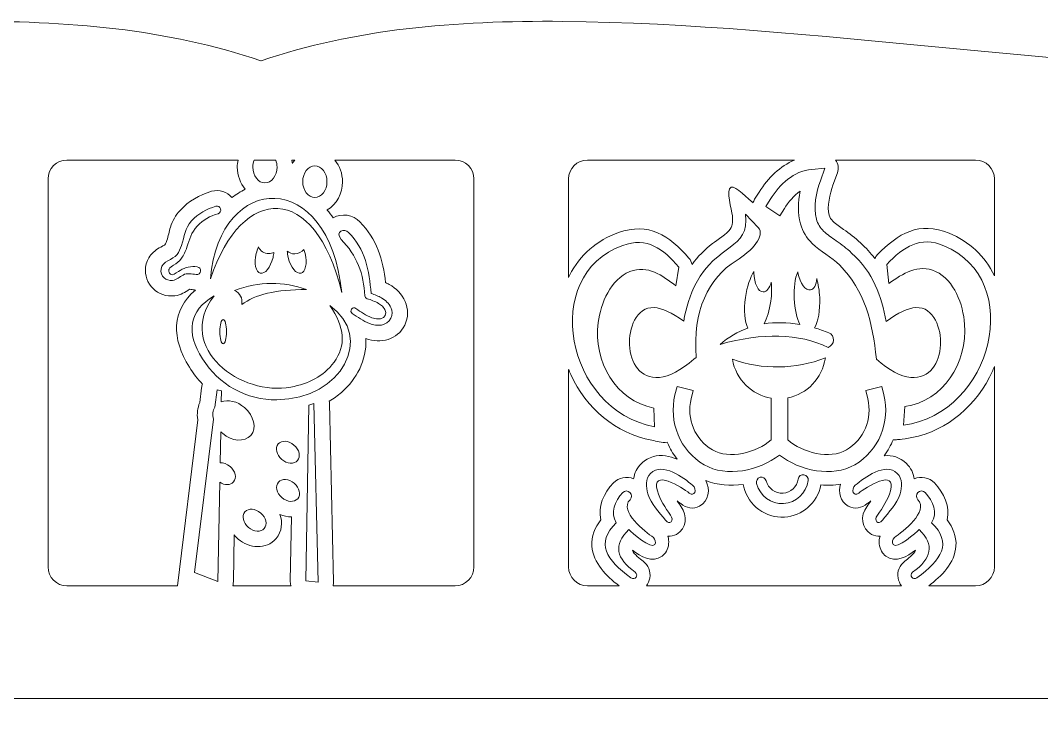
# Model space of a CAD drawing. Header units: millimetres. Extents: x -1461 to 1461, y -777 to 775.
# Drawn here: x -262 to -144.3, y 333.1 to 414.3 of the extents above; entities that cross this region are included whole.
import ezdxf

# ---------------------------------------------------------------- set-up
doc = ezdxf.new("R2010")
doc.units = ezdxf.units.MM
doc.header["$MEASUREMENT"] = 0
doc.layers.add('Camada 1', color=7, linetype='Continuous')

msp = doc.modelspace()

# ---------------------------------------------------------------- linework, layer by layer
at = {"layer": 'Camada 1', "color": 250, "lineweight": 20}
for points, knots in [([(-269.0545, 414.1402), (-297.9849, 413.8827), (-328.3596, 408.1562), (-360.986, 408.1562), (-360.986, 408.1562), (-364.6444, 408.1562), (-369.4617, 409.1422), (-369.4617, 412.94), (-369.4617, 412.94), (-369.4617, 412.94), (-391.2821, 413.1373), (-391.2821, 413.1373), (-391.2821, 413.1373), (-391.2821, 413.1373), (-391.307, 383.472), (-391.307, 383.472), (-391.307, 383.472), (-391.307, 383.472), (-388.2821, 383.472), (-388.2821, 383.472), (-388.2821, 383.472), (-388.2821, 383.472), (-388.2821, 361.8578), (-388.2821, 361.8578), (-388.2821, 361.8578), (-388.2821, 361.8578), (-391.307, 361.8578), (-391.307, 361.8578), (-391.307, 361.8578), (-391.307, 361.8578), (-391.2821, 333.0523), (-391.2821, 333.0523), (-391.2821, 333.0523), (-391.2821, 333.0523), (-334.2809, 333.0523), (-334.2809, 333.0523), (-334.2809, 333.0523), (-334.2809, 333.0523), (-334.2809, 336.0586), (-334.2809, 336.0586), (-334.2809, 336.0586), (-334.2809, 336.0586), (-134.2835, 336.0586), (-134.2835, 336.0586), (-134.2835, 336.0586), (-134.2835, 336.0586), (-134.2835, 333.0523), (-134.2835, 333.0523), (-134.2835, 333.0523), (-134.2835, 333.0523), (-77.2823, 333.0523), (-77.2823, 333.0523), (-77.2823, 333.0523), (-77.2823, 333.0523), (-77.2574, 361.8578), (-77.2574, 361.8578), (-77.2574, 361.8578), (-77.2574, 361.8578), (-80.2823, 361.8578), (-80.2823, 361.8578), (-80.2823, 361.8578), (-80.2823, 361.8578), (-80.2823, 383.472), (-80.2823, 383.472), (-80.2823, 383.472), (-80.2823, 383.472), (-77.2574, 383.472), (-77.2574, 383.472), (-77.2574, 383.472), (-77.2574, 383.472), (-77.2823, 413.1373), (-77.2823, 413.1373), (-77.2823, 413.1373), (-77.2823, 413.1373), (-99.1027, 412.94), (-99.1027, 412.94), (-99.1027, 412.94), (-99.1027, 409.1422), (-103.92, 408.1562), (-107.5784, 408.1562), (-107.5784, 408.1562), (-140.2048, 408.1562), (-170.5795, 413.8827), (-199.5099, 414.1402), (-199.5099, 414.1402), (-212.0021, 414.2519), (-223.4916, 413.2559), (-234.2581, 409.5946), (-234.2581, 409.5946), (-234.2581, 409.5946), (-234.2822, 409.6028), (-234.2822, 409.6028), (-234.2822, 409.6028), (-234.2822, 409.6028), (-234.3063, 409.5946), (-234.3063, 409.5946), (-234.3063, 409.5946), (-245.0728, 413.2559), (-256.5623, 414.2519), (-269.0545, 414.1402)], [0, 0, 0, 0, 0.03846154, 0.03846154, 0.03846154, 0.03846154, 0.07692308, 0.07692308, 0.07692308, 0.07692308, 0.11538462, 0.11538462, 0.11538462, 0.11538462, 0.15384615, 0.15384615, 0.15384615, 0.15384615, 0.19230769, 0.19230769, 0.19230769, 0.19230769, 0.23076923, 0.23076923, 0.23076923, 0.23076923, 0.26923077, 0.26923077, 0.26923077, 0.26923077, 0.30769231, 0.30769231, 0.30769231, 0.30769231, 0.34615385, 0.34615385, 0.34615385, 0.34615385, 0.38461538, 0.38461538, 0.38461538, 0.38461538, 0.42307692, 0.42307692, 0.42307692, 0.42307692, 0.46153846, 0.46153846, 0.46153846, 0.46153846, 0.5, 0.5, 0.5, 0.5, 0.53846154, 0.53846154, 0.53846154, 0.53846154, 0.57692308, 0.57692308, 0.57692308, 0.57692308, 0.61538462, 0.61538462, 0.61538462, 0.61538462, 0.65384615, 0.65384615, 0.65384615, 0.65384615, 0.69230769, 0.69230769, 0.69230769, 0.69230769, 0.73076923, 0.73076923, 0.73076923, 0.73076923, 0.76923077, 0.76923077, 0.76923077, 0.76923077, 0.80769231, 0.80769231, 0.80769231, 0.80769231, 0.84615385, 0.84615385, 0.84615385, 0.84615385, 0.88461538, 0.88461538, 0.88461538, 0.88461538, 0.92307692, 0.92307692, 0.92307692, 0.92307692, 1, 1, 1, 1]), ([(-241.5835, 368.209), (-241.5835, 368.209), (-243.9243, 349.0516), (-243.9243, 349.0516), (-243.9243, 349.0516), (-243.9243, 349.0516), (-256.6505, 349.0516), (-256.6505, 349.0516), (-256.6505, 349.0516), (-257.8498, 349.0516), (-258.831, 350.0328), (-258.831, 351.2321), (-258.831, 351.2321), (-258.831, 351.2321), (-258.831, 395.9687), (-258.831, 395.9687), (-258.831, 395.9687), (-258.831, 397.168), (-257.8498, 398.1492), (-256.6505, 398.1492), (-256.6505, 398.1492), (-256.6505, 398.1492), (-236.935, 398.1492), (-236.935, 398.1492), (-236.935, 398.1492), (-236.9901, 397.882), (-237.0189, 397.6085), (-237.0189, 397.3346), (-237.0189, 397.3346), (-237.0189, 396.4021), (-236.6877, 395.4723), (-236.1022, 394.7898), (-236.1022, 394.7898), (-236.6475, 394.5258), (-237.1615, 394.1979), (-237.6392, 393.8169), (-237.6392, 393.8169), (-238.1916, 394.4861), (-239.1105, 394.8014), (-239.994, 394.543), (-239.994, 394.543), (-241.3849, 394.1363), (-242.6303, 393.4227), (-243.6101, 392.3456), (-243.6101, 392.3456), (-244.1323, 391.7713), (-244.482, 391.1521), (-244.7171, 390.4145), (-244.7171, 390.4145), (-244.879, 389.9065), (-244.9671, 389.3768), (-245.1396, 388.8749), (-245.1396, 388.8749), (-245.1955, 388.712), (-245.2617, 388.5351), (-245.355, 388.3848), (-245.355, 388.3848), (-245.4433, 388.3269), (-245.5671, 388.2671), (-245.6494, 388.2232), (-245.6494, 388.2232), (-246.1647, 387.9476), (-246.6122, 387.6703), (-246.9866, 387.2059), (-246.9866, 387.2059), (-247.3119, 386.8021), (-247.5148, 386.3291), (-247.5841, 385.8151), (-247.5841, 385.8151), (-247.8478, 383.8618), (-246.1674, 382.2403), (-244.2321, 382.5007), (-244.2321, 382.5007), (-243.463, 382.6043), (-243.0928, 382.9035), (-242.5231, 383.2553), (-242.5231, 383.2553), (-242.3457, 383.2395), (-242.1134, 383.1903), (-241.9624, 383.1714), (-241.9624, 383.1714), (-241.9624, 383.1714), (-241.8378, 383.1595), (-241.8378, 383.1595), (-241.8378, 383.1595), (-244.5993, 380.7969), (-244.6269, 377.5775), (-242.5366, 374.2595), (-242.5366, 374.2595), (-242.0935, 373.5561), (-241.5837, 372.9082), (-241.0183, 372.3223), (-241.0183, 372.3223), (-241.0735, 372.1815), (-241.1112, 372.0308), (-241.131, 371.8707), (-241.131, 371.8707), (-241.131, 371.8707), (-241.3395, 370.1835), (-241.3395, 370.1835), (-241.3395, 370.1835), (-241.6088, 369.5644), (-241.6811, 368.8791), (-241.5835, 368.209)], [0, 0, 0, 0, 0.03703704, 0.03703704, 0.03703704, 0.03703704, 0.07407407, 0.07407407, 0.07407407, 0.07407407, 0.11111111, 0.11111111, 0.11111111, 0.11111111, 0.14814815, 0.14814815, 0.14814815, 0.14814815, 0.18518519, 0.18518519, 0.18518519, 0.18518519, 0.22222222, 0.22222222, 0.22222222, 0.22222222, 0.25925926, 0.25925926, 0.25925926, 0.25925926, 0.2962963, 0.2962963, 0.2962963, 0.2962963, 0.33333333, 0.33333333, 0.33333333, 0.33333333, 0.37037037, 0.37037037, 0.37037037, 0.37037037, 0.40740741, 0.40740741, 0.40740741, 0.40740741, 0.44444444, 0.44444444, 0.44444444, 0.44444444, 0.48148148, 0.48148148, 0.48148148, 0.48148148, 0.51851852, 0.51851852, 0.51851852, 0.51851852, 0.55555556, 0.55555556, 0.55555556, 0.55555556, 0.59259259, 0.59259259, 0.59259259, 0.59259259, 0.62962963, 0.62962963, 0.62962963, 0.62962963, 0.66666667, 0.66666667, 0.66666667, 0.66666667, 0.7037037, 0.7037037, 0.7037037, 0.7037037, 0.74074074, 0.74074074, 0.74074074, 0.74074074, 0.77777778, 0.77777778, 0.77777778, 0.77777778, 0.81481481, 0.81481481, 0.81481481, 0.81481481, 0.85185185, 0.85185185, 0.85185185, 0.85185185, 0.88888889, 0.88888889, 0.88888889, 0.88888889, 0.92592593, 0.92592593, 0.92592593, 0.92592593, 1, 1, 1, 1]), ([(-232.437, 397.3346), (-232.437, 396.328), (-233.0623, 395.5121), (-233.8334, 395.5121), (-233.8334, 395.5121), (-234.6046, 395.5121), (-235.2298, 396.328), (-235.2298, 397.3346), (-235.2298, 397.3346), (-235.2298, 397.6274), (-235.1768, 397.9041), (-235.0828, 398.1492), (-235.0828, 398.1492), (-235.0828, 398.1492), (-232.584, 398.1492), (-232.584, 398.1492), (-232.584, 398.1492), (-232.4899, 397.9041), (-232.437, 397.6274), (-232.437, 397.3346)], [0, 0, 0, 0, 0.16666667, 0.16666667, 0.16666667, 0.16666667, 0.33333333, 0.33333333, 0.33333333, 0.33333333, 0.5, 0.5, 0.5, 0.5, 0.66666667, 0.66666667, 0.66666667, 0.66666667, 1, 1, 1, 1]), ([(-230.3831, 398.1492), (-230.4872, 398.0235), (-230.5829, 397.8899), (-230.6697, 397.7498), (-230.6697, 397.7498), (-230.6837, 397.884), (-230.7046, 398.0173), (-230.7318, 398.1492), (-230.7318, 398.1492), (-230.7318, 398.1492), (-230.3831, 398.1492), (-230.3831, 398.1492)], [0, 0, 0, 0, 0.25, 0.25, 0.25, 0.25, 0.5, 0.5, 0.5, 0.5, 1, 1, 1, 1]), ([(-209.7335, 395.9687), (-209.7335, 395.9687), (-209.7335, 351.2321), (-209.7335, 351.2321), (-209.7335, 351.2321), (-209.7335, 350.0328), (-210.7147, 349.0516), (-211.914, 349.0516), (-211.914, 349.0516), (-211.914, 349.0516), (-225.9678, 349.0516), (-225.9678, 349.0516), (-225.9678, 349.0516), (-225.9337, 349.1992), (-225.9182, 349.354), (-225.9219, 349.5151), (-225.9219, 349.5151), (-225.9219, 349.5151), (-226.3953, 370.1301), (-226.3953, 370.1301), (-226.3953, 370.1301), (-226.3969, 370.1998), (-226.4021, 370.2682), (-226.4107, 370.3352), (-226.4107, 370.3352), (-225.9172, 370.6327), (-225.4471, 370.9732), (-225.0069, 371.3582), (-225.0069, 371.3582), (-223.2696, 372.8772), (-222.0903, 375.088), (-222.1916, 377.4347), (-222.1916, 377.4347), (-222.1916, 377.4347), (-222.1979, 377.5543), (-222.1979, 377.5543), (-222.1979, 377.5543), (-220.5139, 376.9928), (-218.5623, 377.3877), (-217.7134, 379.1149), (-217.7134, 379.1149), (-217.2872, 379.9821), (-217.2921, 380.977), (-217.6759, 381.8577), (-217.6759, 381.8577), (-218.044, 382.7024), (-218.7142, 383.356), (-219.5098, 383.8045), (-219.5098, 383.8045), (-219.6435, 383.8799), (-219.7797, 383.9506), (-219.9179, 384.0171), (-219.9179, 384.0171), (-220.21, 386.6138), (-220.9658, 389.1022), (-222.8786, 391.0159), (-222.8786, 391.0159), (-223.6662, 391.8776), (-225, 392.0513), (-225.9723, 391.4833), (-225.9723, 391.4833), (-226.186, 391.793), (-226.4137, 392.0926), (-226.6565, 392.3802), (-226.6565, 392.3802), (-226.6565, 392.3802), (-226.6702, 392.3965), (-226.6702, 392.3965), (-226.6702, 392.3965), (-225.5564, 393.0105), (-224.8901, 394.3276), (-224.8901, 395.6504), (-224.8901, 395.6504), (-224.8901, 396.5622), (-225.2068, 397.4712), (-225.7683, 398.1492), (-225.7683, 398.1492), (-225.7683, 398.1492), (-211.914, 398.1492), (-211.914, 398.1492), (-211.914, 398.1492), (-210.7147, 398.1492), (-209.7335, 397.168), (-209.7335, 395.9687)], [0, 0, 0, 0, 0.04545455, 0.04545455, 0.04545455, 0.04545455, 0.09090909, 0.09090909, 0.09090909, 0.09090909, 0.13636364, 0.13636364, 0.13636364, 0.13636364, 0.18181818, 0.18181818, 0.18181818, 0.18181818, 0.22727273, 0.22727273, 0.22727273, 0.22727273, 0.27272727, 0.27272727, 0.27272727, 0.27272727, 0.31818182, 0.31818182, 0.31818182, 0.31818182, 0.36363636, 0.36363636, 0.36363636, 0.36363636, 0.40909091, 0.40909091, 0.40909091, 0.40909091, 0.45454545, 0.45454545, 0.45454545, 0.45454545, 0.5, 0.5, 0.5, 0.5, 0.54545455, 0.54545455, 0.54545455, 0.54545455, 0.59090909, 0.59090909, 0.59090909, 0.59090909, 0.63636364, 0.63636364, 0.63636364, 0.63636364, 0.68181818, 0.68181818, 0.68181818, 0.68181818, 0.72727273, 0.72727273, 0.72727273, 0.72727273, 0.77272727, 0.77272727, 0.77272727, 0.77272727, 0.81818182, 0.81818182, 0.81818182, 0.81818182, 0.86363636, 0.86363636, 0.86363636, 0.86363636, 0.90909091, 0.90909091, 0.90909091, 0.90909091, 1, 1, 1, 1]), ([(-198.8311, 384.6238), (-198.8311, 384.6238), (-198.8311, 395.9687), (-198.8311, 395.9687), (-198.8311, 395.9687), (-198.8311, 397.168), (-197.8499, 398.1492), (-196.6506, 398.1492), (-196.6506, 398.1492), (-196.6506, 398.1492), (-172.7818, 398.1492), (-172.7818, 398.1492), (-172.7818, 398.1492), (-174.4337, 397.4333), (-175.8065, 396.1497), (-176.8637, 394.4598), (-176.8637, 394.4598), (-176.8637, 394.4598), (-177.3819, 393.6317), (-177.3819, 393.6317), (-177.3819, 393.6317), (-177.4646, 393.4995), (-177.5254, 393.3592), (-177.5656, 393.2153), (-177.5656, 393.2153), (-178.0095, 393.5267), (-179.5903, 395.268), (-180.0965, 395.0221), (-180.0965, 395.0221), (-180.7017, 394.7281), (-180.0258, 392.4085), (-179.9487, 391.7266), (-179.9487, 391.7266), (-179.8899, 391.2063), (-179.8789, 390.6374), (-180.1939, 390.1961), (-180.1939, 390.1961), (-180.5966, 389.632), (-181.6652, 388.9596), (-182.2266, 388.5246), (-182.2266, 388.5246), (-183.1622, 387.7994), (-183.9381, 387.0292), (-184.599, 386.12), (-184.599, 386.12), (-184.6499, 386.384), (-184.77, 386.6292), (-184.9565, 386.8462), (-184.9565, 386.8462), (-187.2003, 389.4559), (-189.6258, 391.0245), (-193.0895, 389.7796), (-193.0895, 389.7796), (-195.5452, 388.897), (-197.5222, 387.2303), (-198.7209, 384.8501), (-198.7209, 384.8501), (-198.7209, 384.8501), (-198.8311, 384.6238), (-198.8311, 384.6238)], [0, 0, 0, 0, 0.0625, 0.0625, 0.0625, 0.0625, 0.125, 0.125, 0.125, 0.125, 0.1875, 0.1875, 0.1875, 0.1875, 0.25, 0.25, 0.25, 0.25, 0.3125, 0.3125, 0.3125, 0.3125, 0.375, 0.375, 0.375, 0.375, 0.4375, 0.4375, 0.4375, 0.4375, 0.5, 0.5, 0.5, 0.5, 0.5625, 0.5625, 0.5625, 0.5625, 0.625, 0.625, 0.625, 0.625, 0.6875, 0.6875, 0.6875, 0.6875, 0.75, 0.75, 0.75, 0.75, 0.8125, 0.8125, 0.8125, 0.8125, 0.875, 0.875, 0.875, 0.875, 1, 1, 1, 1]), ([(-168.3502, 395.2412), (-168.3502, 395.2412), (-167.8473, 396.6911), (-167.8473, 396.6911), (-167.8473, 396.6911), (-167.6713, 397.1983), (-167.7463, 397.7189), (-168.0558, 398.1492), (-168.0558, 398.1492), (-168.0558, 398.1492), (-151.9141, 398.1492), (-151.9141, 398.1492), (-151.9141, 398.1492), (-150.7148, 398.1492), (-149.7336, 397.168), (-149.7336, 395.9687), (-149.7336, 395.9687), (-149.7336, 395.9687), (-149.7336, 384.8064), (-149.7336, 384.8064), (-149.7336, 384.8064), (-150.8319, 387.0896), (-152.6646, 388.753), (-154.9722, 389.7205), (-154.9722, 389.7205), (-158.3547, 391.1387), (-160.8786, 389.6959), (-163.2406, 387.2163), (-163.2406, 387.2163), (-163.3574, 387.0936), (-163.4514, 386.9599), (-163.5219, 386.8169), (-163.5219, 386.8169), (-163.9952, 387.4359), (-164.5427, 388.0256), (-165.1811, 388.5866), (-165.1811, 388.5866), (-165.7808, 389.1866), (-166.4437, 389.675), (-167.1361, 390.156), (-167.1361, 390.156), (-167.5401, 390.4368), (-168.0044, 390.738), (-168.3552, 391.0865), (-168.3552, 391.0865), (-168.5664, 391.2965), (-168.7014, 391.498), (-168.7851, 391.7886), (-168.7851, 391.7886), (-169.0777, 392.8041), (-168.6851, 394.2755), (-168.3502, 395.2412)], [0, 0, 0, 0, 0.07142857, 0.07142857, 0.07142857, 0.07142857, 0.14285714, 0.14285714, 0.14285714, 0.14285714, 0.21428571, 0.21428571, 0.21428571, 0.21428571, 0.28571429, 0.28571429, 0.28571429, 0.28571429, 0.35714286, 0.35714286, 0.35714286, 0.35714286, 0.42857143, 0.42857143, 0.42857143, 0.42857143, 0.5, 0.5, 0.5, 0.5, 0.57142857, 0.57142857, 0.57142857, 0.57142857, 0.64285714, 0.64285714, 0.64285714, 0.64285714, 0.71428571, 0.71428571, 0.71428571, 0.71428571, 0.78571429, 0.78571429, 0.78571429, 0.78571429, 0.85714286, 0.85714286, 0.85714286, 0.85714286, 1, 1, 1, 1]), ([(-240.1228, 384.4553), (-239.0159, 396.8998), (-226.4401, 397.2787), (-224.975, 382.8932), (-224.975, 382.8932), (-228.0756, 395.6504), (-236.4342, 395.4162), (-240.1228, 384.4553)], [0, 0, 0, 0, 0.33333333, 0.33333333, 0.33333333, 0.33333333, 1, 1, 1, 1]), ([(-226.6792, 395.6504), (-226.6792, 394.6438), (-227.3044, 393.8279), (-228.0756, 393.8279), (-228.0756, 393.8279), (-228.8468, 393.8279), (-229.472, 394.6438), (-229.472, 395.6504), (-229.472, 395.6504), (-229.472, 396.6569), (-228.8468, 397.4729), (-228.0756, 397.4729), (-228.0756, 397.4729), (-227.3044, 397.4729), (-226.6792, 396.6569), (-226.6792, 395.6504)], [0, 0, 0, 0, 0.2, 0.2, 0.2, 0.2, 0.4, 0.4, 0.4, 0.4, 0.6, 0.6, 0.6, 0.6, 1, 1, 1, 1]), ([(-176.0894, 392.7819), (-176.0894, 392.7819), (-175.5713, 393.6099), (-175.5713, 393.6099), (-175.5713, 393.6099), (-174.4636, 395.3803), (-172.9185, 396.8773), (-170.7887, 397.0777), (-170.7887, 397.0777), (-170.7887, 397.0777), (-169.2941, 397.2183), (-169.2941, 397.2183), (-169.2941, 397.2183), (-169.2941, 397.2183), (-169.7969, 395.7685), (-169.7969, 395.7685), (-169.7969, 395.7685), (-170.2565, 394.4433), (-170.6588, 392.7348), (-170.2576, 391.3427), (-170.2576, 391.3427), (-170.0981, 390.7891), (-169.8264, 390.3566), (-169.424, 389.9566), (-169.424, 389.9566), (-169.0014, 389.5366), (-168.4837, 389.191), (-167.9974, 388.8531), (-167.9974, 388.8531), (-167.3673, 388.4155), (-166.7624, 387.9767), (-166.2189, 387.4255), (-166.2189, 387.4255), (-163.6541, 385.19), (-162.7883, 382.4261), (-162.2134, 379.5414), (-162.2134, 379.5414), (-160.8556, 380.5501), (-159.713, 381.0816), (-158.7853, 381.1362), (-158.7853, 381.1362), (-156.6897, 381.2596), (-155.8431, 378.6084), (-155.9445, 376.8479), (-155.9445, 376.8479), (-156.0635, 374.7807), (-157.1502, 372.8791), (-159.394, 373.0841), (-159.394, 373.0841), (-160.5706, 373.1918), (-161.8898, 373.8969), (-163.3512, 375.1994), (-163.3512, 375.1994), (-163.7908, 379.434), (-164.6611, 383.0775), (-167.569, 386.027), (-167.569, 386.027), (-168.5254, 386.9973), (-169.7861, 387.5762), (-170.76, 388.5441), (-170.76, 388.5441), (-171.3999, 389.1801), (-171.8451, 389.9065), (-172.0984, 390.7855), (-172.0984, 390.7855), (-172.4483, 392.0004), (-172.386, 393.309), (-172.1271, 394.5651), (-172.1271, 394.5651), (-172.8758, 394.0696), (-173.4779, 393.3117), (-173.9559, 392.5478), (-173.9559, 392.5478), (-173.9559, 392.5478), (-174.4738, 391.7198), (-174.4738, 391.7198), (-174.4738, 391.7198), (-174.4738, 391.7198), (-176.0894, 392.7819), (-176.0894, 392.7819)], [0, 0, 0, 0, 0.04761905, 0.04761905, 0.04761905, 0.04761905, 0.0952381, 0.0952381, 0.0952381, 0.0952381, 0.14285714, 0.14285714, 0.14285714, 0.14285714, 0.19047619, 0.19047619, 0.19047619, 0.19047619, 0.23809524, 0.23809524, 0.23809524, 0.23809524, 0.28571429, 0.28571429, 0.28571429, 0.28571429, 0.33333333, 0.33333333, 0.33333333, 0.33333333, 0.38095238, 0.38095238, 0.38095238, 0.38095238, 0.42857143, 0.42857143, 0.42857143, 0.42857143, 0.47619048, 0.47619048, 0.47619048, 0.47619048, 0.52380952, 0.52380952, 0.52380952, 0.52380952, 0.57142857, 0.57142857, 0.57142857, 0.57142857, 0.61904762, 0.61904762, 0.61904762, 0.61904762, 0.66666667, 0.66666667, 0.66666667, 0.66666667, 0.71428571, 0.71428571, 0.71428571, 0.71428571, 0.76190476, 0.76190476, 0.76190476, 0.76190476, 0.80952381, 0.80952381, 0.80952381, 0.80952381, 0.85714286, 0.85714286, 0.85714286, 0.85714286, 0.9047619, 0.9047619, 0.9047619, 0.9047619, 1, 1, 1, 1]), ([(-241.6247, 390.5399), (-242.3562, 389.7357), (-242.4904, 389.0637), (-242.8264, 388.0859), (-242.8264, 388.0859), (-242.9834, 387.6287), (-243.17, 387.2132), (-243.456, 386.8201), (-243.456, 386.8201), (-243.7028, 386.4806), (-244.0105, 386.2546), (-244.3533, 386.0232), (-244.3533, 386.0232), (-244.5091, 385.9181), (-244.7832, 385.7471), (-244.8801, 385.5839), (-244.8801, 385.5839), (-244.9041, 385.5435), (-244.9184, 385.5026), (-244.9246, 385.456), (-244.9246, 385.456), (-244.9488, 385.2765), (-244.8676, 385.0988), (-244.716, 384.9996), (-244.716, 384.9996), (-244.6482, 384.9553), (-244.5674, 384.9124), (-244.4836, 384.9237), (-244.4836, 384.9237), (-244.2949, 384.9491), (-243.8054, 385.3175), (-243.6206, 385.4267), (-243.6206, 385.4267), (-242.9892, 385.799), (-242.3606, 385.9256), (-241.6304, 385.8346), (-241.6304, 385.8346), (-241.3859, 385.8041), (-241.2115, 385.5799), (-241.2419, 385.3354), (-241.2419, 385.3354), (-241.2724, 385.0908), (-241.4968, 384.9165), (-241.7412, 384.9469), (-241.7412, 384.9469), (-242.2757, 385.0135), (-242.8112, 385.1649), (-243.2725, 384.8929), (-243.2725, 384.8929), (-243.6548, 384.6673), (-244.0169, 384.3349), (-244.4707, 384.2738), (-244.4707, 384.2738), (-245.2177, 384.1733), (-245.9212, 384.7607), (-245.8112, 385.5758), (-245.8112, 385.5758), (-245.6815, 386.5358), (-244.4358, 386.6017), (-243.9544, 387.2635), (-243.9544, 387.2635), (-243.7225, 387.5824), (-243.575, 387.9229), (-243.4476, 388.2936), (-243.4476, 388.2936), (-243.0646, 389.4086), (-243.1239, 390.221), (-242.2865, 391.1418), (-242.2865, 391.1418), (-241.5294, 391.9741), (-240.566, 392.5116), (-239.4918, 392.8258), (-239.4918, 392.8258), (-239.2553, 392.895), (-239.0061, 392.7586), (-238.9369, 392.5221), (-238.9369, 392.5221), (-238.8678, 392.2856), (-239.0042, 392.0364), (-239.2406, 391.9672), (-239.2406, 391.9672), (-240.1555, 391.6997), (-240.9792, 391.2496), (-241.6247, 390.5399)], [0, 0, 0, 0, 0.04545455, 0.04545455, 0.04545455, 0.04545455, 0.09090909, 0.09090909, 0.09090909, 0.09090909, 0.13636364, 0.13636364, 0.13636364, 0.13636364, 0.18181818, 0.18181818, 0.18181818, 0.18181818, 0.22727273, 0.22727273, 0.22727273, 0.22727273, 0.27272727, 0.27272727, 0.27272727, 0.27272727, 0.31818182, 0.31818182, 0.31818182, 0.31818182, 0.36363636, 0.36363636, 0.36363636, 0.36363636, 0.40909091, 0.40909091, 0.40909091, 0.40909091, 0.45454545, 0.45454545, 0.45454545, 0.45454545, 0.5, 0.5, 0.5, 0.5, 0.54545455, 0.54545455, 0.54545455, 0.54545455, 0.59090909, 0.59090909, 0.59090909, 0.59090909, 0.63636364, 0.63636364, 0.63636364, 0.63636364, 0.68181818, 0.68181818, 0.68181818, 0.68181818, 0.72727273, 0.72727273, 0.72727273, 0.72727273, 0.77272727, 0.77272727, 0.77272727, 0.77272727, 0.81818182, 0.81818182, 0.81818182, 0.81818182, 0.86363636, 0.86363636, 0.86363636, 0.86363636, 0.90909091, 0.90909091, 0.90909091, 0.90909091, 1, 1, 1, 1]), ([(-191.8087, 376.8479), (-191.91, 378.6084), (-191.0635, 381.2596), (-188.9679, 381.1362), (-188.9679, 381.1362), (-188.0439, 381.0817), (-186.9067, 380.5542), (-185.556, 379.5533), (-185.556, 379.5533), (-185.3001, 381.1236), (-184.8248, 382.626), (-184.129, 383.949), (-184.129, 383.949), (-181.6948, 388.5779), (-177.9508, 387.7313), (-178.4235, 391.908), (-178.4235, 391.908), (-178.4235, 391.908), (-176.9704, 390.3702), (-176.9704, 390.3702), (-176.9704, 390.3702), (-176.0937, 389.4424), (-177.6979, 387.664), (-179.5157, 386.5368), (-179.5157, 386.5368), (-182.7072, 384.5576), (-184.5415, 380.7649), (-184.1139, 375.3909), (-184.1139, 375.3909), (-184.1139, 375.3909), (-184.4023, 375.1991), (-184.4023, 375.1991), (-184.4023, 375.1991), (-185.8636, 373.8968), (-187.1827, 373.1918), (-188.3594, 373.0841), (-188.3594, 373.0841), (-190.603, 372.8791), (-191.6897, 374.7807), (-191.8087, 376.8479)], [0, 0, 0, 0, 0.09090909, 0.09090909, 0.09090909, 0.09090909, 0.18181818, 0.18181818, 0.18181818, 0.18181818, 0.27272727, 0.27272727, 0.27272727, 0.27272727, 0.36363636, 0.36363636, 0.36363636, 0.36363636, 0.45454545, 0.45454545, 0.45454545, 0.45454545, 0.54545455, 0.54545455, 0.54545455, 0.54545455, 0.63636364, 0.63636364, 0.63636364, 0.63636364, 0.72727273, 0.72727273, 0.72727273, 0.72727273, 0.81818182, 0.81818182, 0.81818182, 0.81818182, 1, 1, 1, 1]), ([(-224.1806, 389.7874), (-222.3059, 387.9388), (-221.773, 385.3424), (-221.6036, 382.7685), (-221.6036, 382.7685), (-221.1864, 382.6285), (-220.7683, 382.4602), (-220.3883, 382.246), (-220.3883, 382.246), (-219.9373, 381.9917), (-219.5261, 381.6252), (-219.316, 381.143), (-219.316, 381.143), (-219.1426, 380.7452), (-219.1252, 380.2982), (-219.319, 379.9041), (-219.319, 379.9041), (-219.7786, 378.9687), (-220.935, 378.9733), (-221.7796, 379.3051), (-221.7796, 379.3051), (-222.4763, 379.5791), (-223.1619, 380.0243), (-223.7661, 380.462), (-223.7661, 380.462), (-223.9257, 380.5776), (-223.9616, 380.802), (-223.8459, 380.9617), (-223.8459, 380.9617), (-223.7303, 381.1213), (-223.5059, 381.1571), (-223.3462, 381.0415), (-223.3462, 381.0415), (-222.7938, 380.6414), (-222.1551, 380.2217), (-221.5178, 379.9712), (-221.5178, 379.9712), (-219.8892, 379.3311), (-219.246, 380.7804), (-220.7397, 381.6226), (-220.7397, 381.6226), (-221.1466, 381.852), (-221.6084, 382.0228), (-222.0533, 382.1618), (-222.0533, 382.1618), (-222.1992, 382.2073), (-222.2964, 382.3327), (-222.304, 382.4854), (-222.304, 382.4854), (-222.429, 384.9669), (-223.2463, 387.2153), (-225.05, 388.9939), (-225.05, 388.9939), (-225.8121, 389.9403), (-224.6103, 390.3075), (-224.1806, 389.7874)], [0, 0, 0, 0, 0.06666667, 0.06666667, 0.06666667, 0.06666667, 0.13333333, 0.13333333, 0.13333333, 0.13333333, 0.2, 0.2, 0.2, 0.2, 0.26666667, 0.26666667, 0.26666667, 0.26666667, 0.33333333, 0.33333333, 0.33333333, 0.33333333, 0.4, 0.4, 0.4, 0.4, 0.46666667, 0.46666667, 0.46666667, 0.46666667, 0.53333333, 0.53333333, 0.53333333, 0.53333333, 0.6, 0.6, 0.6, 0.6, 0.66666667, 0.66666667, 0.66666667, 0.66666667, 0.73333333, 0.73333333, 0.73333333, 0.73333333, 0.8, 0.8, 0.8, 0.8, 0.86666667, 0.86666667, 0.86666667, 0.86666667, 1, 1, 1, 1]), ([(-188.9365, 367.3894), (-199.1843, 369.3285), (-202.1527, 384.8543), (-192.5815, 388.2943), (-192.5815, 388.2943), (-189.7679, 389.3054), (-187.9536, 387.9517), (-186.1084, 385.8055), (-186.1084, 385.8055), (-186.1084, 385.8055), (-186.4541, 383.6335), (-186.4541, 383.6335), (-186.4541, 383.6335), (-188.0134, 384.8315), (-189.7052, 386.0933), (-191.7696, 385.2851), (-191.7696, 385.2851), (-193.9754, 384.4217), (-195.1204, 381.6344), (-195.4062, 379.4045), (-195.4062, 379.4045), (-195.977, 374.9537), (-193.4034, 370.3885), (-188.9896, 369.5534), (-188.9896, 369.5534), (-188.9896, 369.5534), (-188.9365, 367.3894), (-188.9365, 367.3894)], [0, 0, 0, 0, 0.125, 0.125, 0.125, 0.125, 0.25, 0.25, 0.25, 0.25, 0.375, 0.375, 0.375, 0.375, 0.5, 0.5, 0.5, 0.5, 0.625, 0.625, 0.625, 0.625, 0.75, 0.75, 0.75, 0.75, 1, 1, 1, 1]), ([(-160.2343, 367.5766), (-160.2343, 367.5766), (-160.0737, 369.7351), (-160.0737, 369.7351), (-160.0737, 369.7351), (-155.6241, 370.3381), (-152.8264, 374.7628), (-153.1749, 379.2376), (-153.1749, 379.2376), (-153.3494, 381.4796), (-154.3542, 384.3231), (-156.5141, 385.301), (-156.5141, 385.301), (-158.5356, 386.216), (-160.2879, 385.0442), (-161.905, 383.9294), (-161.905, 383.9294), (-161.905, 383.9294), (-162.142, 386.1166), (-162.142, 386.1166), (-162.142, 386.1166), (-160.1924, 388.1636), (-158.313, 389.4207), (-155.5536, 388.2638), (-155.5536, 388.2638), (-146.1659, 384.3276), (-149.9033, 368.9772), (-160.2343, 367.5766)], [0, 0, 0, 0, 0.125, 0.125, 0.125, 0.125, 0.25, 0.25, 0.25, 0.25, 0.375, 0.375, 0.375, 0.375, 0.5, 0.5, 0.5, 0.5, 0.625, 0.625, 0.625, 0.625, 0.75, 0.75, 0.75, 0.75, 1, 1, 1, 1]), ([(-234.5723, 388.1266), (-234.3673, 387.6767), (-233.9137, 387.3639), (-233.3871, 387.3639), (-233.3871, 387.3639), (-233.1731, 387.3639), (-232.9713, 387.4155), (-232.7933, 387.5068), (-232.7933, 387.5068), (-232.8129, 387.3139), (-232.8474, 387.113), (-232.8979, 386.9084), (-232.8979, 386.9084), (-233.1769, 385.7791), (-233.8352, 384.9701), (-234.3682, 385.1018), (-234.3682, 385.1018), (-234.9011, 385.2334), (-235.1072, 386.2558), (-234.8283, 387.3852), (-234.8283, 387.3852), (-234.7621, 387.6532), (-234.6745, 387.903), (-234.5723, 388.1266)], [0, 0, 0, 0, 0.14285714, 0.14285714, 0.14285714, 0.14285714, 0.28571429, 0.28571429, 0.28571429, 0.28571429, 0.42857143, 0.42857143, 0.42857143, 0.42857143, 0.57142857, 0.57142857, 0.57142857, 0.57142857, 0.71428571, 0.71428571, 0.71428571, 0.71428571, 1, 1, 1, 1]), ([(-229.2101, 387.3852), (-228.9312, 386.2558), (-229.1372, 385.2334), (-229.6703, 385.1018), (-229.6703, 385.1018), (-230.2032, 384.9701), (-230.8615, 385.7791), (-231.1404, 386.9084), (-231.1404, 386.9084), (-231.2043, 387.1671), (-231.2427, 387.4202), (-231.2576, 387.6583), (-231.2576, 387.6583), (-231.0277, 387.4541), (-230.7251, 387.3299), (-230.3934, 387.3299), (-230.3934, 387.3299), (-229.9677, 387.3299), (-229.5898, 387.5343), (-229.3523, 387.8501), (-229.3523, 387.8501), (-229.2981, 387.703), (-229.2503, 387.5474), (-229.2101, 387.3852)], [0, 0, 0, 0, 0.14285714, 0.14285714, 0.14285714, 0.14285714, 0.28571429, 0.28571429, 0.28571429, 0.28571429, 0.42857143, 0.42857143, 0.42857143, 0.42857143, 0.57142857, 0.57142857, 0.57142857, 0.57142857, 0.71428571, 0.71428571, 0.71428571, 0.71428571, 1, 1, 1, 1]), ([(-178.1751, 378.7698), (-178.5293, 379.5038), (-178.6495, 380.836), (-178.4371, 382.3137), (-178.4371, 382.3137), (-178.2598, 383.5479), (-177.8889, 384.6163), (-177.4537, 385.2835), (-177.4537, 385.2835), (-177.4537, 385.2835), (-177.4552, 385.1621), (-177.4552, 385.1621), (-177.4552, 385.1621), (-177.4552, 383.933), (-176.9777, 382.9366), (-176.3888, 382.9366), (-176.3888, 382.9366), (-175.9874, 382.9366), (-175.638, 383.3993), (-175.4559, 384.0828), (-175.4559, 384.0828), (-175.3906, 383.4379), (-175.4078, 382.6774), (-175.5232, 381.8738), (-175.5232, 381.8738), (-175.6718, 380.8395), (-175.9563, 379.9215), (-176.3008, 379.2587), (-176.3008, 379.2587), (-175.0104, 379.4675), (-173.6346, 379.4432), (-172.1737, 379.1859), (-172.1737, 379.1859), (-172.5194, 379.8951), (-172.7667, 380.9565), (-172.8224, 382.1513), (-172.8224, 382.1513), (-172.8805, 383.3974), (-172.7175, 384.519), (-172.4158, 385.2598), (-172.4158, 385.2598), (-172.4158, 385.2598), (-172.3945, 385.1402), (-172.3945, 385.1402), (-172.3945, 385.1402), (-172.1633, 383.9343), (-171.5075, 383.051), (-170.9295, 383.1674), (-170.9295, 383.1674), (-170.5358, 383.2467), (-170.2798, 383.7696), (-170.2297, 384.4762), (-170.2297, 384.4762), (-170.0443, 383.8564), (-169.9182, 383.1067), (-169.8804, 382.2954), (-169.8804, 382.2954), (-169.8108, 380.8031), (-170.0584, 379.4889), (-170.4816, 378.7943), (-170.4816, 378.7943), (-169.9391, 378.64), (-169.3859, 378.4564), (-168.8217, 378.2434), (-168.8217, 378.2434), (-168.4843, 378.0943), (-168.2722, 377.7466), (-168.2891, 377.3703), (-168.2891, 377.3703), (-168.306, 376.9941), (-168.5486, 376.668), (-168.8979, 376.5516), (-168.8979, 376.5516), (-172.3096, 378.167), (-176.4653, 378.2797), (-181.3649, 376.8899), (-181.3649, 376.8899), (-180.3778, 377.725), (-179.3146, 378.3516), (-178.1751, 378.7698)], [0, 0, 0, 0, 0.04761905, 0.04761905, 0.04761905, 0.04761905, 0.0952381, 0.0952381, 0.0952381, 0.0952381, 0.14285714, 0.14285714, 0.14285714, 0.14285714, 0.19047619, 0.19047619, 0.19047619, 0.19047619, 0.23809524, 0.23809524, 0.23809524, 0.23809524, 0.28571429, 0.28571429, 0.28571429, 0.28571429, 0.33333333, 0.33333333, 0.33333333, 0.33333333, 0.38095238, 0.38095238, 0.38095238, 0.38095238, 0.42857143, 0.42857143, 0.42857143, 0.42857143, 0.47619048, 0.47619048, 0.47619048, 0.47619048, 0.52380952, 0.52380952, 0.52380952, 0.52380952, 0.57142857, 0.57142857, 0.57142857, 0.57142857, 0.61904762, 0.61904762, 0.61904762, 0.61904762, 0.66666667, 0.66666667, 0.66666667, 0.66666667, 0.71428571, 0.71428571, 0.71428571, 0.71428571, 0.76190476, 0.76190476, 0.76190476, 0.76190476, 0.80952381, 0.80952381, 0.80952381, 0.80952381, 0.85714286, 0.85714286, 0.85714286, 0.85714286, 0.9047619, 0.9047619, 0.9047619, 0.9047619, 1, 1, 1, 1]), ([(-229.0467, 383.2129), (-232.521, 383.2287), (-235.0063, 382.6527), (-236.5022, 381.4852), (-236.5022, 381.4852), (-236.4004, 382.2527), (-236.6845, 382.7971), (-237.3543, 383.1183), (-237.3543, 383.1183), (-234.4523, 384.1588), (-231.6829, 384.1903), (-229.0467, 383.2129)], [0, 0, 0, 0, 0.25, 0.25, 0.25, 0.25, 0.5, 0.5, 0.5, 0.5, 1, 1, 1, 1]), ([(-226.3484, 381.3671), (-221.2547, 377.7716), (-224.8522, 370.5859), (-232.4488, 370.5014), (-232.4488, 370.5014), (-235.9346, 370.4627), (-239.1867, 372.2498), (-241.0229, 375.2132), (-241.0229, 375.2132), (-243.0086, 378.3164), (-242.5668, 380.7463), (-239.6975, 382.5032), (-239.6975, 382.5032), (-244.2487, 376.3884), (-236.4956, 370.8571), (-230.8321, 371.9738), (-230.8321, 371.9738), (-228.8383, 372.3667), (-227.0923, 373.1618), (-225.8654, 374.8275), (-225.8654, 374.8275), (-224.4616, 376.7336), (-224.6226, 378.9135), (-226.3484, 381.3671)], [0, 0, 0, 0, 0.14285714, 0.14285714, 0.14285714, 0.14285714, 0.28571429, 0.28571429, 0.28571429, 0.28571429, 0.42857143, 0.42857143, 0.42857143, 0.42857143, 0.57142857, 0.57142857, 0.57142857, 0.57142857, 0.71428571, 0.71428571, 0.71428571, 0.71428571, 1, 1, 1, 1]), ([(-238.6443, 379.7576), (-238.4287, 379.7576), (-238.2538, 379.1324), (-238.2538, 378.3612), (-238.2538, 378.3612), (-238.2538, 377.59), (-238.4287, 376.9649), (-238.6443, 376.9649), (-238.6443, 376.9649), (-238.86, 376.9649), (-239.0348, 377.59), (-239.0348, 378.3612), (-239.0348, 378.3612), (-239.0348, 379.1324), (-238.86, 379.7576), (-238.6443, 379.7576)], [0, 0, 0, 0, 0.2, 0.2, 0.2, 0.2, 0.4, 0.4, 0.4, 0.4, 0.6, 0.6, 0.6, 0.6, 1, 1, 1, 1]), ([(-179.943, 375.1722), (-176.4622, 373.9454), (-172.6732, 374.0006), (-169.228, 375.3283), (-169.228, 375.3283), (-169.5849, 372.9754), (-171.3473, 371.1546), (-173.5616, 370.7149), (-173.5616, 370.7149), (-173.5616, 370.7149), (-173.5616, 365.8701), (-173.5616, 365.8701), (-173.5616, 365.8701), (-171.8713, 364.4048), (-168.7343, 363.5884), (-166.7973, 364.7189), (-166.7973, 364.7189), (-164.7816, 365.8952), (-163.7774, 368.306), (-164.3428, 370.6119), (-164.3428, 370.6119), (-164.3428, 370.6119), (-164.5767, 371.5658), (-164.5767, 371.5658), (-164.5767, 371.5658), (-164.5767, 371.5658), (-162.7152, 372.0453), (-162.7152, 372.0453), (-162.7152, 372.0453), (-162.7152, 372.0453), (-162.4813, 371.0913), (-162.4813, 371.0913), (-162.4813, 371.0913), (-161.7064, 367.9303), (-163.0845, 364.6216), (-165.8478, 363.0092), (-165.8478, 363.0092), (-168.3991, 361.5202), (-172.1836, 362.2977), (-174.5213, 364.1363), (-174.5213, 364.1363), (-176.8589, 362.2977), (-180.6434, 361.5202), (-183.1947, 363.0092), (-183.1947, 363.0092), (-185.958, 364.6216), (-187.3361, 367.9303), (-186.5612, 371.0913), (-186.5612, 371.0913), (-186.5612, 371.0913), (-186.3273, 372.0453), (-186.3273, 372.0453), (-186.3273, 372.0453), (-186.3273, 372.0453), (-184.4658, 371.5658), (-184.4658, 371.5658), (-184.4658, 371.5658), (-184.4658, 371.5658), (-184.6997, 370.6119), (-184.6997, 370.6119), (-184.6997, 370.6119), (-185.2651, 368.306), (-184.2609, 365.8952), (-182.2453, 364.7189), (-182.2453, 364.7189), (-180.3082, 363.5884), (-177.1712, 364.4048), (-175.4809, 365.8701), (-175.4809, 365.8701), (-175.4809, 365.8701), (-175.4809, 370.6866), (-175.4809, 370.6866), (-175.4809, 370.6866), (-177.7075, 371.0607), (-179.5209, 372.8297), (-179.943, 375.1722)], [0, 0, 0, 0, 0.05, 0.05, 0.05, 0.05, 0.1, 0.1, 0.1, 0.1, 0.15, 0.15, 0.15, 0.15, 0.2, 0.2, 0.2, 0.2, 0.25, 0.25, 0.25, 0.25, 0.3, 0.3, 0.3, 0.3, 0.35, 0.35, 0.35, 0.35, 0.4, 0.4, 0.4, 0.4, 0.45, 0.45, 0.45, 0.45, 0.5, 0.5, 0.5, 0.5, 0.55, 0.55, 0.55, 0.55, 0.6, 0.6, 0.6, 0.6, 0.65, 0.65, 0.65, 0.65, 0.7, 0.7, 0.7, 0.7, 0.75, 0.75, 0.75, 0.75, 0.8, 0.8, 0.8, 0.8, 0.85, 0.85, 0.85, 0.85, 0.9, 0.9, 0.9, 0.9, 1, 1, 1, 1]), ([(-157.3014, 349.0516), (-155.834, 350.1784), (-154.3046, 351.683), (-154.1738, 353.6227), (-154.1738, 353.6227), (-154.0964, 354.772), (-154.5275, 355.7892), (-155.1885, 356.6553), (-155.1885, 356.6553), (-154.8392, 358.1762), (-155.5364, 359.756), (-156.6427, 360.9139), (-156.6427, 360.9139), (-157.2667, 361.5671), (-158.1982, 361.7284), (-158.9739, 361.3928), (-158.9739, 361.3928), (-159.0839, 362.0485), (-159.3671, 362.6627), (-159.886, 363.1643), (-159.886, 363.1643), (-160.6402, 363.8935), (-161.5297, 364.1267), (-162.4323, 364.0541), (-162.4323, 364.0541), (-162.0179, 364.6274), (-161.6735, 365.2488), (-161.4058, 365.9029), (-161.4058, 365.9029), (-160.9076, 365.9023), (-161.062, 365.8766), (-160.033, 366.0163), (-160.033, 366.0163), (-155.7999, 366.5901), (-152.303, 369.2807), (-150.3056, 373.1055), (-150.3056, 373.1055), (-150.0972, 373.5046), (-149.9062, 373.9158), (-149.7336, 374.3364), (-149.7336, 374.3364), (-149.7336, 374.3364), (-149.7336, 351.2321), (-149.7336, 351.2321), (-149.7336, 351.2321), (-149.7336, 350.0328), (-150.7148, 349.0516), (-151.9141, 349.0516), (-151.9141, 349.0516), (-151.9141, 349.0516), (-157.3014, 349.0516), (-157.3014, 349.0516)], [0, 0, 0, 0, 0.07142857, 0.07142857, 0.07142857, 0.07142857, 0.14285714, 0.14285714, 0.14285714, 0.14285714, 0.21428571, 0.21428571, 0.21428571, 0.21428571, 0.28571429, 0.28571429, 0.28571429, 0.28571429, 0.35714286, 0.35714286, 0.35714286, 0.35714286, 0.42857143, 0.42857143, 0.42857143, 0.42857143, 0.5, 0.5, 0.5, 0.5, 0.57142857, 0.57142857, 0.57142857, 0.57142857, 0.64285714, 0.64285714, 0.64285714, 0.64285714, 0.71428571, 0.71428571, 0.71428571, 0.71428571, 0.78571429, 0.78571429, 0.78571429, 0.78571429, 0.85714286, 0.85714286, 0.85714286, 0.85714286, 1, 1, 1, 1]), ([(-198.8311, 351.2321), (-198.8311, 351.2321), (-198.8311, 374.017), (-198.8311, 374.017), (-198.8311, 374.017), (-198.7503, 373.8192), (-198.6658, 373.6236), (-198.577, 373.4304), (-198.577, 373.4304), (-196.7726, 369.506), (-193.4143, 366.6363), (-189.2152, 365.8417), (-189.2152, 365.8417), (-188.6746, 365.7392), (-188.1258, 365.5302), (-187.4501, 365.6081), (-187.4501, 365.6081), (-187.0749, 364.7099), (-186.9143, 364.4836), (-186.3017, 363.6522), (-186.3017, 363.6522), (-187.1982, 364.0301), (-188.1448, 364.2005), (-189.0555, 363.9493), (-189.0555, 363.9493), (-189.5709, 363.8072), (-190.0331, 363.5396), (-190.4213, 363.1643), (-190.4213, 363.1643), (-190.9402, 362.6627), (-191.2235, 362.0485), (-191.3334, 361.3928), (-191.3334, 361.3928), (-192.1091, 361.7284), (-193.0406, 361.5671), (-193.6647, 360.9139), (-193.6647, 360.9139), (-194.7709, 359.756), (-195.4681, 358.1762), (-195.1187, 356.6553), (-195.1187, 356.6553), (-195.7798, 355.7892), (-196.211, 354.772), (-196.1335, 353.6227), (-196.1335, 353.6227), (-196.0028, 351.683), (-194.4733, 350.1784), (-193.0059, 349.0516), (-193.0059, 349.0516), (-193.0059, 349.0516), (-196.6506, 349.0516), (-196.6506, 349.0516), (-196.6506, 349.0516), (-197.8499, 349.0516), (-198.8311, 350.0328), (-198.8311, 351.2321)], [0, 0, 0, 0, 0.06666667, 0.06666667, 0.06666667, 0.06666667, 0.13333333, 0.13333333, 0.13333333, 0.13333333, 0.2, 0.2, 0.2, 0.2, 0.26666667, 0.26666667, 0.26666667, 0.26666667, 0.33333333, 0.33333333, 0.33333333, 0.33333333, 0.4, 0.4, 0.4, 0.4, 0.46666667, 0.46666667, 0.46666667, 0.46666667, 0.53333333, 0.53333333, 0.53333333, 0.53333333, 0.6, 0.6, 0.6, 0.6, 0.66666667, 0.66666667, 0.66666667, 0.66666667, 0.73333333, 0.73333333, 0.73333333, 0.73333333, 0.8, 0.8, 0.8, 0.8, 0.86666667, 0.86666667, 0.86666667, 0.86666667, 1, 1, 1, 1]), ([(-239.0392, 360.9933), (-239.0392, 360.9933), (-239.2608, 349.545), (-239.2608, 349.545), (-239.2608, 349.545), (-239.2608, 349.545), (-241.9589, 350.5864), (-241.9589, 350.5864), (-241.9589, 350.5864), (-241.9589, 350.5864), (-239.7741, 368.2634), (-239.7741, 368.2634), (-239.7741, 368.2634), (-239.8944, 368.7682), (-239.844, 369.2624), (-239.602, 369.6556), (-239.602, 369.6556), (-239.602, 369.6556), (-239.3554, 371.6513), (-239.3554, 371.6513), (-239.3554, 371.6513), (-239.3554, 371.6513), (-238.8347, 371.5565), (-238.8347, 371.5565), (-238.8347, 371.5565), (-238.8347, 371.5565), (-238.8596, 370.2685), (-238.8596, 370.2685), (-238.8596, 370.2685), (-238.0936, 370.5691), (-237.0343, 370.338), (-236.1869, 369.6109), (-236.1869, 369.6109), (-235.0806, 368.6618), (-234.7546, 367.2271), (-235.4588, 366.4062), (-235.4588, 366.4062), (-236.1631, 365.5853), (-237.6308, 365.6892), (-238.7371, 366.6385), (-238.7371, 366.6385), (-238.803, 366.695), (-238.8661, 366.7534), (-238.9265, 366.813), (-238.9265, 366.813), (-238.9265, 366.813), (-238.9954, 363.2517), (-238.9954, 363.2517), (-238.9954, 363.2517), (-238.627, 363.2683), (-238.2056, 363.1202), (-237.851, 362.8159), (-237.851, 362.8159), (-237.2359, 362.2882), (-237.0547, 361.4905), (-237.4463, 361.0341), (-237.4463, 361.0341), (-237.7906, 360.6327), (-238.4636, 360.6292), (-239.0392, 360.9933)], [0, 0, 0, 0, 0.0625, 0.0625, 0.0625, 0.0625, 0.125, 0.125, 0.125, 0.125, 0.1875, 0.1875, 0.1875, 0.1875, 0.25, 0.25, 0.25, 0.25, 0.3125, 0.3125, 0.3125, 0.3125, 0.375, 0.375, 0.375, 0.375, 0.4375, 0.4375, 0.4375, 0.4375, 0.5, 0.5, 0.5, 0.5, 0.5625, 0.5625, 0.5625, 0.5625, 0.625, 0.625, 0.625, 0.625, 0.6875, 0.6875, 0.6875, 0.6875, 0.75, 0.75, 0.75, 0.75, 0.8125, 0.8125, 0.8125, 0.8125, 0.875, 0.875, 0.875, 0.875, 1, 1, 1, 1]), ([(-228.1839, 370.0891), (-228.1839, 370.0891), (-227.7105, 349.474), (-227.7105, 349.474), (-227.7105, 349.474), (-227.7105, 349.474), (-229.1306, 349.6397), (-229.1306, 349.6397), (-229.1306, 349.6397), (-229.1306, 349.6397), (-228.7519, 369.8998), (-228.7519, 369.8998), (-228.7519, 369.8998), (-228.7519, 369.8998), (-228.1839, 370.0891), (-228.1839, 370.0891)], [0, 0, 0, 0, 0.2, 0.2, 0.2, 0.2, 0.4, 0.4, 0.4, 0.4, 0.6, 0.6, 0.6, 0.6, 1, 1, 1, 1]), ([(-230.4798, 365.2844), (-229.8647, 364.7567), (-229.6835, 363.9591), (-230.075, 363.5026), (-230.075, 363.5026), (-230.4665, 363.0463), (-231.2826, 363.1041), (-231.8977, 363.6319), (-231.8977, 363.6319), (-232.5128, 364.1595), (-232.694, 364.9572), (-232.3024, 365.4136), (-232.3024, 365.4136), (-231.9109, 365.8701), (-231.0949, 365.8123), (-230.4798, 365.2844)], [0, 0, 0, 0, 0.2, 0.2, 0.2, 0.2, 0.4, 0.4, 0.4, 0.4, 0.6, 0.6, 0.6, 0.6, 1, 1, 1, 1]), ([(-189.3679, 362.0193), (-187.9904, 363.351), (-185.5846, 361.5514), (-184.532, 360.6523), (-184.532, 360.6523), (-183.9511, 360.1563), (-184.3396, 359.2443), (-184.9205, 359.7401), (-184.9205, 359.7401), (-185.7004, 360.4063), (-189.3652, 362.6701), (-188.584, 359.9882), (-188.584, 359.9882), (-188.287, 358.9691), (-187.7009, 358.0486), (-187.073, 357.2153), (-187.073, 357.2153), (-186.6108, 356.602), (-187.1859, 355.9922), (-187.6481, 356.6055), (-187.6481, 356.6055), (-188.3705, 357.5641), (-189.3467, 358.48), (-189.6874, 359.6504), (-189.6874, 359.6504), (-189.9129, 360.4244), (-189.9977, 361.4104), (-189.3679, 362.0193)], [0, 0, 0, 0, 0.125, 0.125, 0.125, 0.125, 0.25, 0.25, 0.25, 0.25, 0.375, 0.375, 0.375, 0.375, 0.5, 0.5, 0.5, 0.5, 0.625, 0.625, 0.625, 0.625, 0.75, 0.75, 0.75, 0.75, 1, 1, 1, 1]), ([(-163.2344, 357.2153), (-162.6064, 358.0486), (-162.0202, 358.9691), (-161.7234, 359.9882), (-161.7234, 359.9882), (-160.9422, 362.6701), (-164.6069, 360.4063), (-165.3869, 359.7401), (-165.3869, 359.7401), (-165.9677, 359.2443), (-166.3561, 360.1563), (-165.7754, 360.6523), (-165.7754, 360.6523), (-164.7227, 361.5514), (-162.317, 363.351), (-160.9394, 362.0193), (-160.9394, 362.0193), (-160.3096, 361.4104), (-160.3944, 360.4244), (-160.6198, 359.6504), (-160.6198, 359.6504), (-160.9607, 358.48), (-161.9367, 357.5641), (-162.6592, 356.6055), (-162.6592, 356.6055), (-163.1213, 355.9922), (-163.6965, 356.602), (-163.2344, 357.2153)], [0, 0, 0, 0, 0.125, 0.125, 0.125, 0.125, 0.25, 0.25, 0.25, 0.25, 0.375, 0.375, 0.375, 0.375, 0.5, 0.5, 0.5, 0.5, 0.625, 0.625, 0.625, 0.625, 0.75, 0.75, 0.75, 0.75, 1, 1, 1, 1]), ([(-232.2799, 361.0093), (-231.8883, 361.4656), (-231.0722, 361.4078), (-230.4572, 360.88), (-230.4572, 360.88), (-229.8421, 360.3524), (-229.6608, 359.5547), (-230.0524, 359.0982), (-230.0524, 359.0982), (-230.444, 358.6419), (-231.2599, 358.6996), (-231.875, 359.2275), (-231.875, 359.2275), (-232.4901, 359.7551), (-232.6713, 360.5528), (-232.2799, 361.0093)], [0, 0, 0, 0, 0.2, 0.2, 0.2, 0.2, 0.4, 0.4, 0.4, 0.4, 0.6, 0.6, 0.6, 0.6, 1, 1, 1, 1]), ([(-172.3475, 361.3709), (-172.2999, 361.6923), (-172.0051, 361.9146), (-171.6916, 361.8656), (-171.6916, 361.8656), (-171.3781, 361.8167), (-171.1613, 361.5146), (-171.209, 361.1932), (-171.209, 361.1932), (-171.4255, 359.7353), (-172.6078, 358.6316), (-174.044, 358.5464), (-174.044, 358.5464), (-175.4737, 358.4616), (-176.7805, 359.424), (-177.158, 360.8402), (-177.158, 360.8402), (-177.2416, 361.1538), (-177.0602, 361.4794), (-176.7542, 361.5651), (-176.7542, 361.5651), (-176.4483, 361.6508), (-176.1307, 361.4649), (-176.0471, 361.1513), (-176.0471, 361.1513), (-175.8123, 360.2704), (-174.9998, 359.672), (-174.1105, 359.7247), (-174.1105, 359.7247), (-173.2172, 359.7777), (-172.4821, 360.4642), (-172.3475, 361.3709)], [0, 0, 0, 0, 0.11111111, 0.11111111, 0.11111111, 0.11111111, 0.22222222, 0.22222222, 0.22222222, 0.22222222, 0.33333333, 0.33333333, 0.33333333, 0.33333333, 0.44444444, 0.44444444, 0.44444444, 0.44444444, 0.55555556, 0.55555556, 0.55555556, 0.55555556, 0.66666667, 0.66666667, 0.66666667, 0.66666667, 0.77777778, 0.77777778, 0.77777778, 0.77777778, 1, 1, 1, 1]), ([(-169.74, 360.6814), (-168.9765, 360.6221), (-168.2125, 360.6514), (-167.4739, 360.7821), (-167.4739, 360.7821), (-167.7787, 359.8499), (-167.5216, 358.7665), (-166.5827, 358.2483), (-166.5827, 358.2483), (-165.8587, 357.8485), (-165.0204, 358.0047), (-164.4041, 358.531), (-164.4041, 358.531), (-164.3126, 358.6091), (-164.1623, 358.7176), (-163.9804, 358.8373), (-163.9804, 358.8373), (-164.1317, 358.6085), (-164.291, 358.3878), (-164.4495, 358.1774), (-164.4495, 358.1774), (-165.219, 357.1564), (-165.0997, 355.6181), (-163.9169, 354.9891), (-163.9169, 354.9891), (-163.5919, 354.8162), (-163.2526, 354.7528), (-162.924, 354.7802), (-162.924, 354.7802), (-163.0967, 354.2081), (-163.0513, 353.5667), (-162.7488, 353.0345), (-162.7488, 353.0345), (-162.6239, 352.8149), (-162.4567, 352.6245), (-162.2557, 352.4754), (-162.2557, 352.4754), (-161.1244, 351.636), (-159.7827, 352.4574), (-158.8309, 353.1599), (-158.8309, 353.1599), (-159.0134, 352.7012), (-159.7696, 352.109), (-160.0582, 351.8992), (-160.0582, 351.8992), (-160.6694, 351.4546), (-160.9789, 350.7008), (-160.8452, 349.9431), (-160.8452, 349.9431), (-160.7841, 349.5974), (-160.6465, 349.2972), (-160.4564, 349.0516), (-160.4564, 349.0516), (-160.4564, 349.0516), (-189.8508, 349.0516), (-189.8508, 349.0516), (-189.8508, 349.0516), (-189.6608, 349.2972), (-189.5231, 349.5974), (-189.4622, 349.9431), (-189.4622, 349.9431), (-189.3284, 350.7008), (-189.6378, 351.4546), (-190.249, 351.8992), (-190.249, 351.8992), (-190.5377, 352.109), (-191.294, 352.7012), (-191.4764, 353.1599), (-191.4764, 353.1599), (-190.5245, 352.4574), (-189.183, 351.636), (-188.0515, 352.4754), (-188.0515, 352.4754), (-187.8507, 352.6245), (-187.6834, 352.8149), (-187.5585, 353.0345), (-187.5585, 353.0345), (-187.256, 353.5667), (-187.2105, 354.2081), (-187.3832, 354.7802), (-187.3832, 354.7802), (-187.0548, 354.7528), (-186.7155, 354.8162), (-186.3905, 354.9891), (-186.3905, 354.9891), (-185.2077, 355.6181), (-185.0884, 357.1564), (-185.8578, 358.1774), (-185.8578, 358.1774), (-186.0164, 358.3878), (-186.1757, 358.6085), (-186.3269, 358.8373), (-186.3269, 358.8373), (-186.145, 358.7176), (-185.9946, 358.6091), (-185.9032, 358.531), (-185.9032, 358.531), (-185.2869, 358.0047), (-184.4487, 357.8485), (-183.7246, 358.2483), (-183.7246, 358.2483), (-182.6471, 358.843), (-182.4676, 360.1821), (-183.0048, 361.1827), (-183.0048, 361.1827), (-181.6663, 360.6585), (-180.1696, 360.5435), (-178.6997, 360.7466), (-178.6997, 360.7466), (-178.6876, 360.6395), (-178.6677, 360.5323), (-178.6391, 360.4255), (-178.6391, 360.4255), (-178.0729, 358.301), (-176.1001, 356.8478), (-173.9553, 356.975), (-173.9553, 356.975), (-171.8866, 357.0978), (-170.1676, 358.6263), (-169.74, 360.6814)], [0, 0, 0, 0, 0.03225806, 0.03225806, 0.03225806, 0.03225806, 0.06451613, 0.06451613, 0.06451613, 0.06451613, 0.09677419, 0.09677419, 0.09677419, 0.09677419, 0.12903226, 0.12903226, 0.12903226, 0.12903226, 0.16129032, 0.16129032, 0.16129032, 0.16129032, 0.19354839, 0.19354839, 0.19354839, 0.19354839, 0.22580645, 0.22580645, 0.22580645, 0.22580645, 0.25806452, 0.25806452, 0.25806452, 0.25806452, 0.29032258, 0.29032258, 0.29032258, 0.29032258, 0.32258065, 0.32258065, 0.32258065, 0.32258065, 0.35483871, 0.35483871, 0.35483871, 0.35483871, 0.38709677, 0.38709677, 0.38709677, 0.38709677, 0.41935484, 0.41935484, 0.41935484, 0.41935484, 0.4516129, 0.4516129, 0.4516129, 0.4516129, 0.48387097, 0.48387097, 0.48387097, 0.48387097, 0.51612903, 0.51612903, 0.51612903, 0.51612903, 0.5483871, 0.5483871, 0.5483871, 0.5483871, 0.58064516, 0.58064516, 0.58064516, 0.58064516, 0.61290323, 0.61290323, 0.61290323, 0.61290323, 0.64516129, 0.64516129, 0.64516129, 0.64516129, 0.67741935, 0.67741935, 0.67741935, 0.67741935, 0.70967742, 0.70967742, 0.70967742, 0.70967742, 0.74193548, 0.74193548, 0.74193548, 0.74193548, 0.77419355, 0.77419355, 0.77419355, 0.77419355, 0.80645161, 0.80645161, 0.80645161, 0.80645161, 0.83870968, 0.83870968, 0.83870968, 0.83870968, 0.87096774, 0.87096774, 0.87096774, 0.87096774, 0.90322581, 0.90322581, 0.90322581, 0.90322581, 0.93548387, 0.93548387, 0.93548387, 0.93548387, 1, 1, 1, 1]), ([(-192.5677, 359.8127), (-192.3459, 360.0449), (-191.98, 360.0489), (-191.7535, 359.8214), (-191.7535, 359.8214), (-191.5268, 359.594), (-191.5231, 359.2189), (-191.7449, 358.9867), (-191.7449, 358.9867), (-193.0521, 357.6186), (-189.9888, 355.3202), (-189.05, 354.6194), (-189.05, 354.6194), (-188.8085, 354.4393), (-188.7569, 354.0528), (-188.8853, 353.8266), (-188.8853, 353.8266), (-189.2601, 353.1673), (-191.5978, 355.2305), (-191.889, 355.5467), (-191.889, 355.5467), (-193.7022, 353.7525), (-193.352, 352.2262), (-191.1375, 350.6154), (-191.1375, 350.6154), (-190.7155, 350.3086), (-191.1493, 349.622), (-191.6389, 349.9781), (-191.6389, 349.9781), (-194.4809, 352.0452), (-195.7482, 353.982), (-193.3277, 356.3354), (-193.3277, 356.3354), (-194.0594, 357.4505), (-193.5392, 358.7957), (-192.5677, 359.8127)], [0, 0, 0, 0, 0.1, 0.1, 0.1, 0.1, 0.2, 0.2, 0.2, 0.2, 0.3, 0.3, 0.3, 0.3, 0.4, 0.4, 0.4, 0.4, 0.5, 0.5, 0.5, 0.5, 0.6, 0.6, 0.6, 0.6, 0.7, 0.7, 0.7, 0.7, 0.8, 0.8, 0.8, 0.8, 1, 1, 1, 1]), ([(-161.2573, 354.6194), (-160.3185, 355.3202), (-157.2553, 357.6186), (-158.5624, 358.9867), (-158.5624, 358.9867), (-158.7843, 359.2189), (-158.7804, 359.594), (-158.5539, 359.8214), (-158.5539, 359.8214), (-158.3273, 360.0489), (-157.9615, 360.0449), (-157.7396, 359.8127), (-157.7396, 359.8127), (-156.768, 358.7957), (-156.248, 357.4505), (-156.9797, 356.3354), (-156.9797, 356.3354), (-154.5592, 353.982), (-155.8265, 352.0452), (-158.6685, 349.9781), (-158.6685, 349.9781), (-159.1581, 349.622), (-159.5918, 350.3086), (-159.1698, 350.6154), (-159.1698, 350.6154), (-156.9553, 352.2262), (-156.6051, 353.7525), (-158.4183, 355.5467), (-158.4183, 355.5467), (-158.7095, 355.2305), (-161.0472, 353.1673), (-161.422, 353.8266), (-161.422, 353.8266), (-161.5504, 354.0528), (-161.4987, 354.4393), (-161.2573, 354.6194)], [0, 0, 0, 0, 0.1, 0.1, 0.1, 0.1, 0.2, 0.2, 0.2, 0.2, 0.3, 0.3, 0.3, 0.3, 0.4, 0.4, 0.4, 0.4, 0.5, 0.5, 0.5, 0.5, 0.6, 0.6, 0.6, 0.6, 0.7, 0.7, 0.7, 0.7, 0.8, 0.8, 0.8, 0.8, 1, 1, 1, 1]), ([(-234.3152, 357.4482), (-233.7001, 356.9205), (-233.5189, 356.1228), (-233.9104, 355.6664), (-233.9104, 355.6664), (-234.302, 355.21), (-235.118, 355.2678), (-235.7331, 355.7956), (-235.7331, 355.7956), (-236.3482, 356.3233), (-236.5294, 357.121), (-236.1378, 357.5774), (-236.1378, 357.5774), (-235.7464, 358.0337), (-234.9303, 357.9759), (-234.3152, 357.4482)], [0, 0, 0, 0, 0.2, 0.2, 0.2, 0.2, 0.4, 0.4, 0.4, 0.4, 0.6, 0.6, 0.6, 0.6, 1, 1, 1, 1]), ([(-232.104, 357.2874), (-231.6817, 357.1062), (-231.2295, 357.0066), (-230.7824, 357.0038), (-230.7824, 357.0038), (-230.7824, 357.0038), (-230.9195, 349.6731), (-230.9195, 349.6731), (-230.9195, 349.6731), (-230.9235, 349.4556), (-230.8888, 349.2462), (-230.8216, 349.0516), (-230.8216, 349.0516), (-230.8216, 349.0516), (-237.537, 349.0516), (-237.537, 349.0516), (-237.537, 349.0516), (-237.4971, 349.1971), (-237.4751, 349.3506), (-237.472, 349.5103), (-237.472, 349.5103), (-237.472, 349.5103), (-237.3673, 354.9246), (-237.3673, 354.9246), (-237.3673, 354.9246), (-237.2267, 354.7483), (-237.0694, 354.5848), (-236.898, 354.4377), (-236.898, 354.4377), (-235.6573, 353.3732), (-233.6917, 353.1736), (-232.5526, 354.5015), (-232.5526, 354.5015), (-231.8528, 355.3172), (-231.7729, 356.3593), (-232.104, 357.2874)], [0, 0, 0, 0, 0.1, 0.1, 0.1, 0.1, 0.2, 0.2, 0.2, 0.2, 0.3, 0.3, 0.3, 0.3, 0.4, 0.4, 0.4, 0.4, 0.5, 0.5, 0.5, 0.5, 0.6, 0.6, 0.6, 0.6, 0.7, 0.7, 0.7, 0.7, 0.8, 0.8, 0.8, 0.8, 1, 1, 1, 1])]:
    msp.add_open_spline(points, degree=3, knots=knots, dxfattribs=at)

doc.saveas('drawing.dxf')
